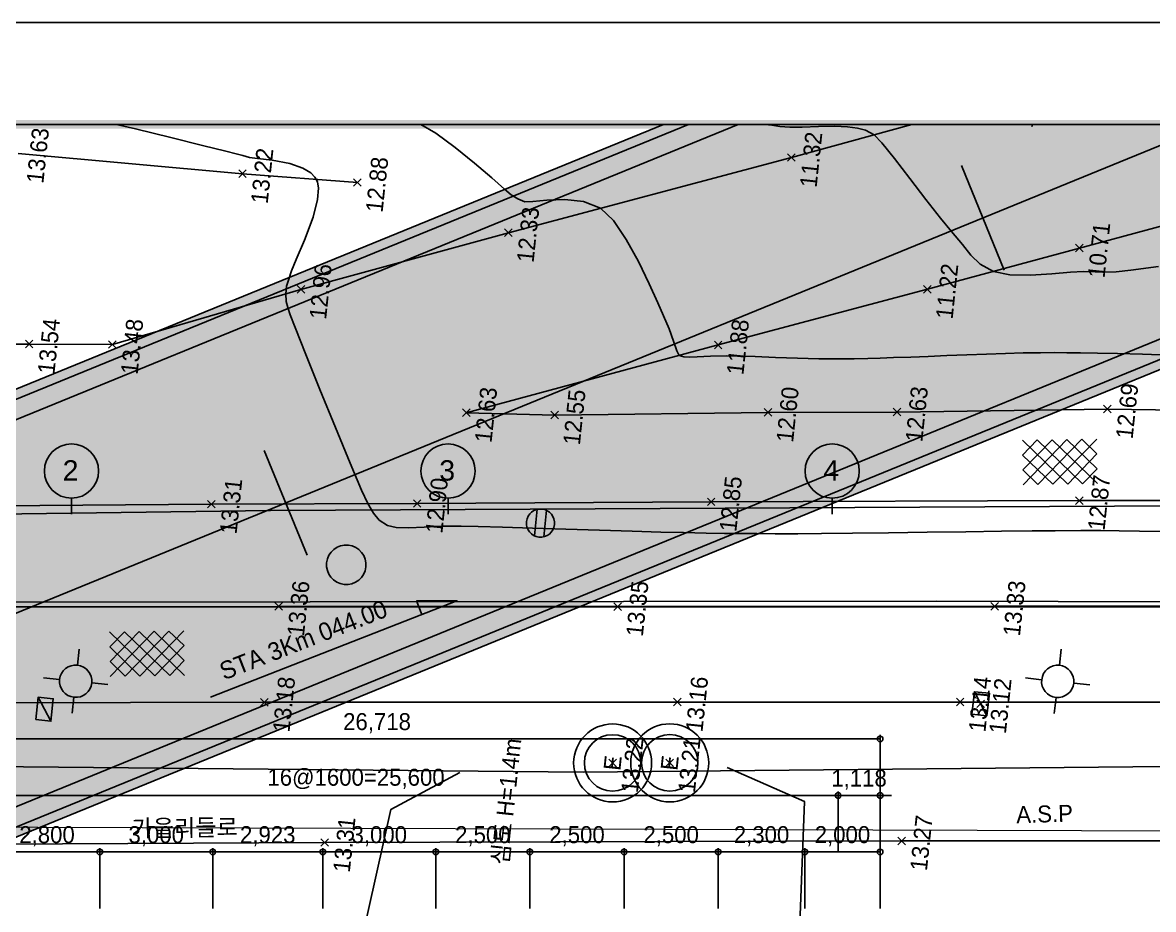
# Model space of a CAD drawing. Header units: millimetres. Extents: x 1073475 to 2890243, y -1340830 to -367733.
# Drawn here: x 1757776 to 1787803, y -391272 to -367733 of the extents above; entities that cross this region are included whole.
import ezdxf
from ezdxf.enums import TextEntityAlignment as Align
from ezdxf.xclip import XClip

# ---------------------------------------------------------------- set-up
doc = ezdxf.new("R2010")
doc.units = ezdxf.units.MM
doc.header["$LTSCALE"] = 50
doc.header["$XCLIPFRAME"] = 2
doc.header["$PDMODE"] = 3
doc.header["$PDSIZE"] = 100
doc.linetypes.add('E-DIGLN01', pattern=[2, 0.9, -0.2, 0.9])
doc.linetypes.add('HIDDEN2', pattern=[4.7625, 3.175, -1.5875])
doc.layers.get('Defpoints').update_dxf_attribs({"color": 151})
for name, color, linetype in [('1-우수관로', 140, '우수'), ('11', 11, 'Continuous'), ('A_BRICK', 3, 'Continuous'), ('C-DIM', 7, 'Continuous'), ('CONT-MNR', 84, 'Continuous'), ('CS-CONC-MAJR', 4, 'Continuous'), ('CS-EXCV', 3, 'E-DIGLN01'), ('RXCOBAL', 7, 'Continuous'), ('TEX', 3, 'Continuous'), ('TEXT', 3, 'Continuous'), ('가로등', 1, 'Continuous'), ('구조물', 7, 'Continuous'), ('도로', 1, 'Continuous'), ('보도', 7, 'Continuous'), ('보도블럭', 7, 'Continuous'), ('보안등', 7, 'Continuous'), ('상수도맨홀', 1, 'Continuous'), ('시점변경-종점-구__보조측점심볼', 7, 'Continuous'), ('시점변경-종점-구__선형', 7, 'Continuous'), ('연속지적도', 32, 'Continuous'), ('우수받이', 5, 'Continuous'), ('중앙선', 2, 'Continuous'), ('지하지장물_전기관로', 1, 'HIDDEN2'), ('측량점_높이', 8, 'Continuous'), ('측량점_심볼', 7, 'Continuous'), ('포장상태', 7, 'Continuous'), ('한전맨홀', 1, 'Continuous'), ('현황선', 8, 'Continuous'), ('화단', 3, 'Continuous'), ('화단경계', 3, 'Continuous')]:
    doc.layers.add(name, color=color, linetype=linetype)
doc.styles.add('LT', font='')
doc.styles.add('RXHG', font='arial.ttf')
doc.styles.get("Standard").update_dxf_attribs({"font": ''})
doc.styles.add('굴림체', font='')
doc.styles.add('돋움', font='')
doc.styles.get('LT').set_extended_font_data('GulimChe')
doc.styles.get('Standard').set_extended_font_data('Dotum')
doc.styles.get('굴림체').set_extended_font_data('Dotum')
doc.styles.get('돋움').set_extended_font_data('Dotum')
doc.linetypes.add('CFZ008', pattern='A,0.9,-0.2,[106,KHCLINE.shx,S=0.00606,R=180,X=0,Y=0],0.9', length=2)
doc.linetypes.add('POWER_LINE', pattern='A,12.7,-5.08,["POWER",Standard,S=2.54,R=0,X=-2.54,Y=-1.27],-6.35', length=24.13)
doc.linetypes.add('우수', pattern='A,0.5,-0.05,["우수",LT,S=0.1,R=0,X=0,Y=-0.05],-0.4', length=0.95)
doc.dimstyles.new('SAM-300', dxfattribs={"dimscale": 1.5, "dimtxt": 300, "dimasz": 100, "dimexe": 70, "dimexo": 0, "dimgap": 100, "dimtad": 1, "dimdec": 0, "dimzin": 0, "dimdsep": 46, "dimlunit": 6, "dimtxsty": '돋움', "dimblk": 'ORIGIN', "dimcen": 100, "dimclrd": 1, "dimclre": 1, "dimclrt": 7, "dimadec": 0, "dimazin": 0, "dimtfac": 1, "dimtdec": 0, "dimtix": 1, "dimtmove": 2, "dimatfit": 3, "dimfxl": 70, "dimtolj": 1, "dimtzin": 0, "dimlwd": -1, "dimlwe": -1, "dimarcsym": 0})

# ---------------------------------------------------------------- blocks, each defined once
blk = doc.blocks.new('A$599346786921')
at = {"layer": '구조물', "ltscale": 0.2}
h = blk.add_hatch(color=254, dxfattribs=at)
h.dxf.hatch_style = 1
h.set_gradient(color1=(214, 214, 214), color2=(214, 214, 214))
h.paths.add_polyline_path([(189880, 4043), (128969, 153101), (129119, 153162), (47790, 352186), (48127, 352323), (40199, 371724), (39821, 372650), (39443, 373575), (39065, 374501), (38687, 375426), (38309, 376351), (37931, 377276), (37554, 378201), (37177, 379126), (36800, 380051), (36423, 380975), (36047, 381900), (35671, 382825), (35295, 383749), (34920, 384674), (34545, 385599), (34170, 386523), (33796, 387448), (33422, 388373), (33049, 389297), (32676, 390222), (32304, 391147), (31932, 392072), (31561, 392997), (31190, 393922), (30821, 394847), (30451, 395772), (30083, 396697), (29715, 397623), (29347, 398548), (28981, 399474), (28615, 400400), (28250, 401326), (27886, 402252), (27523, 403178), (27160, 404105), (26798, 405031), (26438, 405958), (26078, 406885), (25719, 407812), (25360, 408742), (25003, 409670), (24647, 410598), (24292, 411526), (23938, 412455), (23585, 413383), (23233, 414312), (22883, 415241), (22533, 416171), (22185, 417101), (21838, 418031), (21492, 418961), (21147, 419892), (20804, 420823), (20462, 421754), (20121, 422686), (19782, 423618), (19443, 424550), (19107, 425482), (18771, 426415), (18438, 427349), (18105, 428282), (17774, 429216), (17445, 430151), (17117, 431086), (16791, 432021), (16466, 432956), (16143, 433892), (15821, 434829), (15501, 435766), (15183, 436703), (14866, 437640), (14551, 438579), (14238, 439517), (13927, 440456), (13617, 441395), (13310, 442335), (13004, 443275), (12700, 444216), (12398, 445157), (12097, 446099), (11799, 447041), (11503, 447983), (11339, 448506), (0, 445440), (302, 444474), (605, 443509), (911, 442544), (1218, 441580), (1527, 440617), (1838, 439655), (2151, 438693), (2466, 437732), (2782, 436772), (3100, 435812), (3420, 434854), (3742, 433896), (4065, 432938), (4390, 431982), (4716, 431026), (5044, 430071), (5374, 429116), (5705, 428162), (6037, 427209), (6372, 426257), (6707, 425305), (7044, 424354), (7382, 423404), (7722, 422454), (8063, 421505), (8406, 420556), (8750, 419608), (9095, 418661), (9441, 417714), (9788, 416768), (10137, 415823), (10487, 414878), (10838, 413933), (11190, 412990), (11544, 412047), (11898, 411104), (12253, 410162), (12610, 409221), (12967, 408280), (13326, 407339), (13685, 406399), (14046, 405460), (14407, 404521), (14768, 403585), (15131, 402648), (15495, 401710), (15860, 400773), (16225, 399837), (16592, 398901), (16959, 397965), (17326, 397030), (17695, 396095), (18064, 395161), (18434, 394227), (18804, 393294), (19175, 392360), (19547, 391428), (19919, 390496), (20292, 389564), (20665, 388632), (21038, 387701), (21412, 386770), (21787, 385839), (22162, 384909), (22537, 383979), (22913, 383050), (23289, 382120), (23665, 381191), (24042, 380263), (24419, 379334), (24796, 378406), (25174, 377478), (25551, 376550), (25929, 375623), (26307, 374695), (26685, 373768), (27063, 372842), (27441, 371915), (27820, 370988), (28198, 370062), (28576, 369136), (28955, 368210), (29333, 367284), (37261, 347883), (37598, 348021), (118926, 148997), (119075, 149057), (179985, 0)])
at = {"layer": 'CS-CONC-MAJR'}
for points in [[(39505, 371441), (47149, 352734), (46812, 352596), (128141, 153572)], [(39967, 371630), (47801, 352460), (47464, 352323), (128793, 153298)], [(30027, 367568), (37672, 348861), (38008, 348999), (119337, 149975)], [(29564, 367379), (37398, 348209), (37735, 348347), (119063, 149323)]]:
    blk.add_lwpolyline(points, dxfattribs=at)
at = {"layer": 'CS-EXCV', "linetype": 'CFZ008', "ltscale": 5, "flags": 128}
blk.add_lwpolyline([(189880, 4043), (128969, 153101), (129119, 153162), (47790, 352186), (48127, 352323), (40199, 371724), (39821, 372650), (39443, 373575), (39065, 374501), (38687, 375426), (38309, 376351), (37931, 377276), (37554, 378201), (37177, 379126), (36800, 380051), (36423, 380975), (36047, 381900), (35671, 382825), (35295, 383749), (34920, 384674), (34545, 385599), (34170, 386523), (33796, 387448), (33422, 388373), (33049, 389297), (32676, 390222), (32304, 391147), (31932, 392072), (31561, 392997), (31190, 393922), (30821, 394847), (30451, 395772), (30083, 396697), (29715, 397623), (29347, 398548), (28981, 399474), (28615, 400400), (28250, 401326), (27886, 402252), (27523, 403178), (27160, 404105), (26798, 405031), (26438, 405958), (26078, 406885), (25719, 407812), (25360, 408742), (25003, 409670), (24647, 410598), (24292, 411526), (23938, 412455), (23585, 413383), (23233, 414312), (22883, 415241), (22533, 416171), (22185, 417101), (21838, 418031), (21492, 418961), (21147, 419892), (20804, 420823), (20462, 421754), (20121, 422686), (19782, 423618), (19443, 424550), (19107, 425482), (18771, 426415), (18438, 427349), (18105, 428282), (17774, 429216), (17445, 430151), (17117, 431086), (16791, 432021), (16466, 432956), (16143, 433892), (15821, 434829), (15501, 435766), (15183, 436703), (14866, 437640), (14551, 438579), (14238, 439517), (13927, 440456), (13617, 441395), (13310, 442335), (13004, 443275), (12700, 444216), (12398, 445157), (12097, 446099), (11799, 447041), (11503, 447983), (11339, 448506), (0, 445440), (302, 444474), (605, 443509), (911, 442544), (1218, 441580), (1527, 440617), (1838, 439655), (2151, 438693), (2466, 437732), (2782, 436772), (3100, 435812), (3420, 434854), (3742, 433896), (4065, 432938), (4390, 431982), (4716, 431026), (5044, 430071), (5374, 429116), (5705, 428162), (6037, 427209), (6372, 426257), (6707, 425305), (7044, 424354), (7382, 423404), (7722, 422454), (8063, 421505), (8406, 420556), (8750, 419608), (9095, 418661), (9441, 417714), (9788, 416768), (10137, 415823), (10487, 414878), (10838, 413933), (11190, 412990), (11544, 412047), (11898, 411104), (12253, 410162), (12610, 409221), (12967, 408280), (13326, 407339), (13685, 406399), (14046, 405460), (14407, 404521), (14768, 403585), (15131, 402648), (15495, 401710), (15860, 400773), (16225, 399837), (16592, 398901), (16959, 397965), (17326, 397030), (17695, 396095), (18064, 395161), (18434, 394227), (18804, 393294), (19175, 392360), (19547, 391428), (19919, 390496), (20292, 389564), (20665, 388632), (21038, 387701), (21412, 386770), (21787, 385839), (22162, 384909), (22537, 383979), (22913, 383050), (23289, 382120), (23665, 381191), (24042, 380263), (24419, 379334), (24796, 378406), (25174, 377478), (25551, 376550), (25929, 375623), (26307, 374695), (26685, 373768), (27063, 372842), (27441, 371915), (27820, 370988), (28198, 370062), (28576, 369136), (28955, 368210), (29333, 367284), (37261, 347883), (37598, 348021), (118926, 148997), (119075, 149057), (179985, 0)], close=True, dxfattribs=at)
at = {"layer": '시점변경-종점-구__보조측점심볼', "color": 1}
for p, q in [((56058, 313434), (58835, 314569)), ((63623, 294920), (66400, 296055))]:
    blk.add_line(p, q, dxfattribs=at)
at = {"layer": '시점변경-종점-구__선형', "color": 1}
blk.add_lwpolyline([(34766, 369504), (184932, 2022)], dxfattribs=at)
blk = doc.blocks.new('A$405090834614')
at = {"layer": '1-우수관로', "color": 251, "linetype": '우수', "lineweight": 0, "ltscale": 80}
blk.add_lwpolyline([(185502, 13028), (184884, 22596), (180273, 88945), (172057, 168906), (121638, 164312), (118262, 188984)], dxfattribs=at)
at = {"layer": 'CONT-MNR', "color": 251}
for p, q in [((193036, 146217), (193162, 147167)), ((192906, 145254), (193036, 146217)), ((192787, 144398), (192906, 145254)), ((192699, 143769), (192787, 144398)), ((192659, 143487), (192699, 143769)), ((192599, 143127), (192631, 143307)), ((192631, 143307), (192659, 143487)), ((192594, 142908), (192599, 143127)), ((192592, 142513), (192594, 142908)), ((192553, 142043), (192592, 142513)), ((192470, 141684), (192553, 142043)), ((188749, 141692), (188904, 141752)), ((188904, 141752), (189103, 141786)), ((189103, 141786), (189312, 141782)), ((189312, 141782), (189496, 141742)), ((189496, 141742), (189725, 141695)), ((187562, 141087), (188238, 141442)), ((188238, 141442), (188560, 141606)), ((188560, 141606), (188749, 141692)), ((189725, 141695), (190042, 141605)), ((190042, 141605), (190577, 141439)), ((190577, 141439), (191201, 141279)), ((192268, 141344), (192364, 141460)), ((192364, 141460), (192470, 141684)), ((191201, 141279), (191680, 141209)), ((191680, 141209), (191985, 141217)), ((191985, 141217), (192146, 141262)), ((192146, 141262), (192211, 141298)), ((192211, 141298), (192268, 141344)), ((186673, 140614), (187562, 141087)), ((185711, 140098), (186673, 140614)), ((184818, 139612), (185711, 140098)), ((184133, 139230), (184818, 139612)), ((183797, 139026), (184133, 139230)), ((183393, 138686), (183564, 138850)), ((183564, 138850), (183797, 139026)), ((193763, 138267), (193984, 138750)), ((183247, 138215), (183273, 138450)), ((183273, 138450), (183393, 138686)), ((183275, 137884), (183247, 138215)), ((193444, 137718), (193763, 138267)), ((183335, 137475), (183275, 137884)), ((193085, 137166), (193444, 137718)), ((183406, 137007), (183335, 137475)), ((183464, 136501), (183406, 137007)), ((192744, 136671), (193085, 137166)), ((192480, 136297), (192744, 136671)), ((183500, 136054), (183464, 136501)), ((183550, 135403), (183500, 136054)), ((192261, 135922), (192353, 136105)), ((192353, 136105), (192480, 136297)), ((192206, 135729), (192261, 135922)), ((192232, 135521), (192206, 135729)), ((192308, 135150), (192232, 135521)), ((183609, 134610), (183550, 135403)), ((192375, 134681), (192308, 135150)), ((183674, 133733), (183609, 134610)), ((192374, 134180), (192375, 134681)), ((192246, 133712), (192374, 134180)), ((183741, 132834), (183674, 133733)), ((191956, 133337), (192246, 133712)), ((191494, 132944), (191956, 133337)), ((183806, 131974), (183741, 132834)), ((190943, 132560), (191494, 132944)), ((190385, 132213), (190943, 132560)), ((189905, 131932), (190385, 132213)), ((183865, 131212), (183806, 131974)), ((189584, 131744), (189905, 131932)), ((188942, 131412), (189255, 131561)), ((189255, 131561), (189584, 131744)), ((188552, 131092), (188581, 131221)), ((188581, 131221), (188699, 131298)), ((188699, 131298), (188942, 131412)), ((183915, 130610), (183865, 131212)), ((188564, 130941), (188552, 131092)), ((188591, 130741), (188564, 130941)), ((188645, 130395), (188591, 130741)), ((183967, 130014), (183915, 130610)), ((188700, 129978), (188645, 130395)), ((184010, 129529), (183967, 130014)), ((188727, 129671), (188700, 129978)), ((184050, 129101), (184010, 129529)), ((188760, 129217), (188727, 129671)), ((194916, 129417), (194921, 129681)), ((188798, 128672), (188760, 129217)), ((194909, 129207), (194916, 129417)), ((194914, 128943), (194909, 129207)), ((184093, 128672), (184050, 129101)), ((194950, 128613), (194914, 128943)), ((184143, 128188), (184093, 128672)), ((188840, 128091), (188798, 128672)), ((195011, 128182), (194950, 128613)), ((184206, 127593), (184143, 128188)), ((188884, 127529), (188840, 128091)), ((195067, 127750), (195011, 128182)), ((195086, 127422), (195067, 127750)), ((184276, 126970), (184206, 127593)), ((188929, 127042), (188884, 127529)), ((195079, 127151), (195086, 127422)), ((188979, 126592), (188929, 127042)), ((195049, 126934), (195079, 127151)), ((184372, 126148), (184276, 126970)), ((194951, 126695), (195049, 126934)), ((189025, 126235), (188979, 126592)), ((194379, 126084), (194758, 126463)), ((194758, 126463), (194951, 126695)), ((184486, 125195), (184372, 126148)), ((189071, 125910), (189025, 126235)), ((189123, 125554), (189071, 125910)), ((193895, 125623), (194379, 126084)), ((189186, 125105), (189123, 125554)), ((193385, 125143), (193895, 125623)), ((184608, 124178), (184486, 125195)), ((189251, 124649), (189186, 125105)), ((192931, 124706), (193385, 125143)), ((189324, 124150), (189251, 124649)), ((192612, 124376), (192931, 124706)), ((192301, 124056), (192612, 124376)), ((184730, 123162), (184608, 124178)), ((189401, 123631), (189324, 124150)), ((192042, 123804), (192301, 124056)), ((191835, 123533), (192042, 123804)), ((189477, 123110), (189401, 123631)), ((191680, 123157), (191835, 123533)), ((184843, 122217), (184730, 123162)), ((191637, 122713), (191680, 123157)), ((189547, 122608), (189477, 123110)), ((189608, 122146), (189547, 122608)), ((191684, 122169), (191637, 122713)), ((184938, 121407), (184843, 122217)), ((189663, 121691), (189608, 122146)), ((191777, 121609), (191684, 122169)), ((189703, 121329), (189663, 121691)), ((185006, 120801), (184938, 121407)), ((189737, 120998), (189703, 121329)), ((191874, 121119), (191777, 121609)), ((191930, 120783), (191874, 121119)), ((185079, 120130), (185006, 120801)), ((189772, 120635), (189737, 120998)), ((191953, 120472), (191930, 120783)), ((189815, 120179), (189772, 120635)), ((191967, 120225), (191953, 120472)), ((185135, 119597), (185079, 120130)), ((189859, 119653), (189815, 120179)), ((192007, 119916), (191967, 120225)), ((192092, 119538), (192007, 119916)), ((185183, 119109), (185135, 119597)), ((189906, 118994), (189859, 119653)), ((192270, 118814), (192092, 119538)), ((185232, 118575), (185183, 119109)), ((189959, 118263), (189906, 118994)), ((185292, 117903), (185232, 118575))]:
    blk.add_line(p, q, dxfattribs=at)
at = {"layer": '가로등', "color": 251, "linetype": 'Continuous'}
for p, q in [((178290, 146675), (178290, 147104)), ((177862, 146247), (177433, 146247)), ((178719, 146247), (179147, 146247)), ((178290, 145818), (178290, 145389)), ((181036, 120743), (181036, 121172)), ((180608, 120314), (180179, 120314)), ((181465, 120314), (181894, 120314)), ((181036, 119886), (181036, 119457))]:
    blk.add_line(p, q, dxfattribs=at)
for centre, major_axis, start_param, end_param in [((178290, 146247), (303, 303), 5.497787, 11.780972), ((181036, 120314), (-303, 303), 3.926991, 10.210176)]:
    blk.add_ellipse(centre, major_axis=major_axis, ratio=1, start_param=start_param, end_param=end_param, dxfattribs=at)
at = {"layer": '도로', "color": 251}
for p, q in [((178263, 141208), (177182, 151224)), ((179425, 130303), (178263, 141208)), ((180217, 122831), (179425, 130303)), ((181600, 109677), (180217, 122831))]:
    blk.add_line(p, q, dxfattribs=at)
at = {"layer": '보도', "color": 251}
for p, q in [((187059, 148418), (186019, 158239)), ((179649, 151962), (180835, 141094)), ((183345, 143160), (182577, 149914)), ((187282, 146220), (187059, 148418)), ((189263, 141396), (187282, 146220)), ((183939, 137728), (183345, 143160)), ((191342, 136077), (189263, 141396)), ((180835, 141094), (181778, 132145)), ((184806, 129970), (183939, 137728)), ((186657, 134343), (186471, 136683)), ((186471, 136683), (188967, 130222)), ((194118, 128813), (191342, 136077)), ((187324, 128720), (186657, 134343)), ((181778, 132145), (182843, 122188)), ((188967, 130222), (191022, 124853)), ((185868, 120249), (184806, 129970)), ((187696, 125310), (187324, 128720)), ((196297, 123271), (194118, 128813)), ((188364, 119764), (187696, 125310)), ((191022, 124853), (192535, 120956)), ((182843, 122188), (183902, 112241)), ((192535, 120956), (194886, 114870)), ((186708, 112396), (185868, 120249)), ((188907, 113811), (188364, 119764))]:
    blk.add_line(p, q, dxfattribs=at)
at = {"layer": '보도블럭', "color": 251}
for p, q in [((178511, 145346), (179829, 144315)), ((178559, 144955), (178903, 145394)), ((178607, 144564), (179294, 145442)), ((178654, 144172), (179686, 145490)), ((178903, 145394), (179781, 144707)), ((179294, 145442), (179733, 145098)), ((178702, 143781), (179733, 145098)), ((178559, 144955), (179876, 143924)), ((178607, 144564), (179924, 143533)), ((178750, 143389), (179781, 144707)), ((178654, 144172), (179533, 143485)), ((179141, 143437), (179829, 144315)), ((179533, 143485), (179876, 143924)), ((178702, 143781), (179141, 143437)), ((186273, 120604), (187304, 121922)), ((186130, 121778), (187448, 120747)), ((186178, 121387), (186522, 121826)), ((186226, 120996), (186913, 121874)), ((186522, 121826), (187400, 121139)), ((186913, 121874), (187352, 121530)), ((186178, 121387), (187495, 120356)), ((186321, 120213), (187352, 121530)), ((186369, 119821), (187400, 121139)), ((186226, 120996), (187543, 119964)), ((186760, 119869), (187448, 120747)), ((186273, 120604), (187152, 119917)), ((186321, 120213), (186760, 119869)), ((187152, 119917), (187495, 120356))]:
    blk.add_line(p, q, dxfattribs=at)
at = {"layer": '보안등', "color": 251}
for p, q in [((183413, 134541), (184120, 134541)), ((183413, 134291), (184120, 134291))]:
    blk.add_line(p, q, dxfattribs=at)
blk.add_ellipse((183766, 134416), major_axis=(-265, 265), ratio=1, start_param=3.926991, end_param=10.210176, dxfattribs=at)
at = {"layer": '연속지적도', "color": 251}
blk.add_line((188497, 68694), (179669, 151974), dxfattribs=at)
at = {"layer": '우수받이', "color": 251}
for points in [[(177165, 147191), (177165, 146791), (177765, 146791), (177765, 147191)], [(179929, 122486), (179929, 122086), (180529, 122086), (180529, 122486)]]:
    blk.add_lwpolyline(points, close=True, dxfattribs=at)
for points in [[(177165, 146791), (177765, 147191)], [(179929, 122086), (180529, 122486)]]:
    blk.add_lwpolyline(points, dxfattribs=at)
at = {"layer": '중앙선', "color": 251}
for p, q in [((172990, 154847), (174731, 139223)), ((174731, 139223), (176388, 123987)), ((176388, 123987), (178214, 106751))]:
    blk.add_line(p, q, dxfattribs=at)
at = {"layer": '지하지장물_전기관로', "color": 251, "linetype": 'POWER_LINE', "ltscale": 3}
for points in [[(186670, 16637), (186590, 33534), (184398, 74092), (182595, 86963), (177310, 132594), (173297, 174213)], [(165368, 136915), (170465, 138180), (175788, 137564), (176957, 135844)], [(177834, 128804), (177152, 126662), (169969, 126181), (168804, 125250), (166356, 122047)]]:
    blk.add_lwpolyline(points, dxfattribs=at)
at = {"layer": '측량점_심볼', "color": 251}
for p in [(187059, 148418), (187282, 146220), (192153, 143263), (183345, 143160), (178263, 141208), (189263, 141396), (180835, 141094), (192244, 140204), (174731, 139223), (183939, 137728), (186471, 136683), (191342, 136077), (186657, 134343), (181778, 132145), (177636, 131839), (177798, 130332), (179425, 130303), (188967, 130222), (184806, 129970), (187324, 128720), (194118, 128813), (187696, 125310), (191022, 124853), (176388, 123987), (180217, 122831), (180229, 122286), (182843, 122188), (192535, 120956), (185868, 120249), (188364, 119764)]:
    blk.add_point(p, dxfattribs=at)
at = {"layer": '한전맨홀', "color": 251}
for centre, radius in [((177636, 131839), 1036), ((177636, 131839), 750), ((177798, 130332), 1036), ((177798, 130332), 750)]:
    blk.add_circle(centre, radius, dxfattribs=at)
at = {"layer": '현황선', "color": 251}
for p, q in [((192061, 149244), (192153, 143263)), ((192153, 143263), (192244, 140204)), ((192244, 140204), (192244, 140204))]:
    blk.add_line(p, q, dxfattribs=at)
at = {"layer": '화단', "color": 251}
blk.add_ellipse((182121, 139428), major_axis=(371, 371), ratio=1, start_param=5.497787, end_param=11.780972, dxfattribs=at)
at = {"layer": '화단경계', "color": 251}
for p, q in [((183346, 141577), (181831, 154242)), ((179805, 151852), (182813, 123727)), ((186230, 115645), (183346, 141577)), ((182813, 123727), (184755, 105082))]:
    blk.add_line(p, q, dxfattribs=at)
at = {"layer": 'TEXT', "color": 251, "style": '굴림체'}
blk.add_text('가을리들로', height=450, rotation=276.7572, dxfattribs=at).set_placement((174673, 141531), align=Align.RIGHT)
blk.add_text('심도 H=1.4m', height=450, dxfattribs=at).set_placement((178004, 134314), align=Align.RIGHT)
at = {"layer": '상수도맨홀', "color": 251, "style": '굴림체'}
for p in [(177636, 131839), (177798, 130332)]:
    blk.add_text('E', height=450, dxfattribs=at).set_placement(p, align=Align.MIDDLE)
at = {"layer": '측량점_높이', "color": 251, "style": '굴림체'}
for s, p in [('13.63', (192061, 148944)), ('13.54', (187059, 148118)), ('13.48', (187282, 145920)), ('13.22', (192153, 142963)), ('13.31', (183345, 142860)), ('13.18', (178263, 140908)), ('12.96', (189263, 141096)), ('13.36', (180835, 140794)), ('12.88', (192244, 139904)), ('13.31', (174731, 138923)), ('12.90', (183939, 137428)), ('12.63', (186471, 136383)), ('12.33', (191342, 135777)), ('12.55', (186657, 134043)), ('13.35', (181778, 131845)), ('13.22', (177636, 131539)), ('13.21', (177798, 130032)), ('13.16', (179425, 130003)), ('11.88', (188967, 129922)), ('12.85', (184806, 129670)), ('11.32', (194118, 128513)), ('12.60', (187324, 128420)), ('12.63', (187696, 125010)), ('11.22', (191022, 124553)), ('13.27', (176388, 123687)), ('10.49', (196297, 122971)), ('13.14', (180217, 122531)), ('13.12', (180229, 121986)), ('13.33', (182843, 121888)), ('10.71', (192535, 120656)), ('12.87', (185868, 119949)), ('12.69', (188364, 119464))]:
    blk.add_text(s, height=450, dxfattribs=at).set_placement(p, align=Align.TOP_CENTER)
at = {"layer": '포장상태', "color": 251, "style": '굴림체'}
blk.add_text('A.S.P', height=450, rotation=277.7206, dxfattribs=at).set_placement((177378, 119514), align=Align.RIGHT)
blk = doc.blocks.new('dbox')
at = {"layer": '11'}
blk.add_line((4288, 57600), (81088, 57600), dxfattribs=at)
at = {"layer": '11', "const_width": 150}
blk.add_lwpolyline([(81088, 1800), (4288, 1800), (4288, 57600), (81088, 57600)], close=True, dxfattribs=at)
at = {"layer": 'TEXT', "color": 7}
blk.add_line((0, 59400), (84100, 59400), dxfattribs=at)
at = {"layer": 'TEX', "color": 6, "linetype": 'Continuous', "style": 'RXHG', "width": 1}
for tag, p in [('일자', (76628, 15972)), ('축척', (76628, 13925)), ('설계번호', (76684, 12170))]:
    blk.add_attdef(tag, p, '', height=300, dxfattribs=at)
at = {"layer": 'TEX', "color": 7, "linetype": 'Continuous', "style": 'RXHG', "width": 1}
blk.add_attdef('파일명', (81840, 4453), '', height=300, rotation=90, dxfattribs=at)
at = {"layer": 'TEX', "linetype": 'Continuous', "style": 'RXHG', "width": 1}
for tag, p in [('도면명-1', (77799, 3389)), ('도면명-2', (77799, 2662))]:
    blk.add_attdef(tag, text='', height=400, dxfattribs=at).set_placement(p, align=Align.CENTER)
blk = doc.blocks.new('_Origin')
at = {"color": 0, "linetype": 'ByBlock', "lineweight": -2}
blk.add_line((0, 0), (-1, 0), dxfattribs=at)
blk.add_circle((0, 0), 0.5, dxfattribs=at)
blk = doc.blocks.new('*D72')
at = {"layer": 'C-DIM', "color": 1, "ltscale": 0.2, "transparency": 16777216}
for p, q in [((1753829, -388248), (1753829, -386643)), ((1780396, -386748), (1753979, -386748)), ((1780546, -388248), (1780546, -386643))]:
    blk.add_line(p, q, dxfattribs=at)
at = {"layer": 'Defpoints', "color": 0, "ltscale": 0.2, "transparency": 16777216}
for p in [(1753829, -386748), (1753829, -388248), (1780546, -388248)]:
    blk.add_point(p, dxfattribs=at)
at = {"layer": 'C-DIM', "color": 1, "ltscale": 0.2, "transparency": 16777216, "xscale": 150, "yscale": 150, "zscale": 150, "rotation": 180}
blk.add_blockref('_Origin', (1753829, -386748), dxfattribs=at)
at = {"layer": 'C-DIM', "color": 1, "ltscale": 0.2, "transparency": 16777216, "xscale": 150, "yscale": 150, "zscale": 150}
blk.add_blockref('_Origin', (1780546, -386748), dxfattribs=at)
at = {"layer": 'C-DIM', "color": 7, "ltscale": 0.2, "transparency": 16777216, "insert": (1767187, -386330), "char_height": 450, "attachment_point": 5, "style": '돋움'}
blk.add_mtext('\\A1;26,718', dxfattribs=at)
blk = doc.blocks.new('*D78')
at = {"layer": 'C-DIM', "color": 1, "ltscale": 0.2, "transparency": 16777216}
for p, q in [((1753829, -389748), (1753829, -388143)), ((1779279, -388248), (1753979, -388248)), ((1779429, -389748), (1779429, -388143))]:
    blk.add_line(p, q, dxfattribs=at)
at = {"layer": 'Defpoints', "color": 0, "ltscale": 0.2, "transparency": 16777216}
for p in [(1753829, -388248), (1753829, -389748), (1779429, -389748)]:
    blk.add_point(p, dxfattribs=at)
at = {"layer": 'C-DIM', "color": 1, "ltscale": 0.2, "transparency": 16777216, "xscale": 150, "yscale": 150, "zscale": 150, "rotation": 180}
blk.add_blockref('_Origin', (1753829, -388248), dxfattribs=at)
at = {"layer": 'C-DIM', "color": 1, "ltscale": 0.2, "transparency": 16777216, "xscale": 150, "yscale": 150, "zscale": 150}
blk.add_blockref('_Origin', (1779429, -388248), dxfattribs=at)
at = {"layer": 'C-DIM', "color": 7, "ltscale": 0.2, "transparency": 16777216, "insert": (1766629, -387810), "char_height": 450, "attachment_point": 5, "style": '돋움'}
blk.add_mtext('\\A1;16@1600=25,600', dxfattribs=at)
blk = doc.blocks.new('*D79')
at = {"layer": 'C-DIM', "color": 1, "ltscale": 0.2, "transparency": 16777216}
for p, q in [((1779279, -388248), (1779129, -388248)), ((1779429, -389748), (1779429, -388143)), ((1780546, -388248), (1779429, -388248)), ((1780546, -389748), (1780546, -388143)), ((1780696, -388248), (1780846, -388248))]:
    blk.add_line(p, q, dxfattribs=at)
at = {"layer": 'Defpoints', "color": 0, "ltscale": 0.2, "transparency": 16777216}
for p in [(1779429, -388248), (1779429, -389748), (1780546, -389748)]:
    blk.add_point(p, dxfattribs=at)
at = {"layer": 'C-DIM', "color": 1, "ltscale": 0.2, "transparency": 16777216, "xscale": 150, "yscale": 150, "zscale": 150}
blk.add_blockref('_Origin', (1779429, -388248), dxfattribs=at)
at = {"layer": 'C-DIM', "color": 1, "ltscale": 0.2, "transparency": 16777216, "xscale": 150, "yscale": 150, "zscale": 150, "rotation": 180}
blk.add_blockref('_Origin', (1780546, -388248), dxfattribs=at)
at = {"layer": 'C-DIM', "color": 7, "ltscale": 0.2, "transparency": 16777216, "insert": (1779987, -387830), "char_height": 450, "attachment_point": 5, "style": '돋움'}
blk.add_mtext('\\A1;1,118', dxfattribs=at)
blk = doc.blocks.new('*D94')
at = {"layer": 'C-DIM', "color": 1, "ltscale": 0.2, "transparency": 16777216}
for p, q in [((1757024, -391248), (1757024, -389643)), ((1759674, -389748), (1757174, -389748)), ((1759824, -391248), (1759824, -389643))]:
    blk.add_line(p, q, dxfattribs=at)
at = {"layer": 'Defpoints', "color": 0, "ltscale": 0.2, "transparency": 16777216}
for p in [(1757024, -389748), (1757024, -391248), (1759824, -391248)]:
    blk.add_point(p, dxfattribs=at)
at = {"layer": 'C-DIM', "color": 1, "ltscale": 0.2, "transparency": 16777216, "xscale": 150, "yscale": 150, "zscale": 150, "rotation": 180}
blk.add_blockref('_Origin', (1757024, -389748), dxfattribs=at)
at = {"layer": 'C-DIM', "color": 1, "ltscale": 0.2, "transparency": 16777216, "xscale": 150, "yscale": 150, "zscale": 150}
blk.add_blockref('_Origin', (1759824, -389748), dxfattribs=at)
at = {"layer": 'C-DIM', "color": 7, "ltscale": 0.2, "transparency": 16777216, "insert": (1758424, -389330), "char_height": 450, "attachment_point": 5, "style": '돋움'}
blk.add_mtext('\\A1;2,800', dxfattribs=at)
blk = doc.blocks.new('*D95')
at = {"layer": 'C-DIM', "color": 1, "ltscale": 0.2, "transparency": 16777216}
for p, q in [((1759824, -391248), (1759824, -389643)), ((1762674, -389748), (1759974, -389748)), ((1762824, -391248), (1762824, -389643))]:
    blk.add_line(p, q, dxfattribs=at)
at = {"layer": 'Defpoints', "color": 0, "ltscale": 0.2, "transparency": 16777216}
for p in [(1759824, -389748), (1759824, -391248), (1762824, -391248)]:
    blk.add_point(p, dxfattribs=at)
at = {"layer": 'C-DIM', "color": 1, "ltscale": 0.2, "transparency": 16777216, "xscale": 150, "yscale": 150, "zscale": 150, "rotation": 180}
blk.add_blockref('_Origin', (1759824, -389748), dxfattribs=at)
at = {"layer": 'C-DIM', "color": 1, "ltscale": 0.2, "transparency": 16777216, "xscale": 150, "yscale": 150, "zscale": 150}
blk.add_blockref('_Origin', (1762824, -389748), dxfattribs=at)
at = {"layer": 'C-DIM', "color": 7, "ltscale": 0.2, "transparency": 16777216, "insert": (1761324, -389330), "char_height": 450, "attachment_point": 5, "style": '돋움'}
blk.add_mtext('\\A1;3,000', dxfattribs=at)
blk = doc.blocks.new('*D96')
at = {"layer": 'C-DIM', "color": 1, "ltscale": 0.2, "transparency": 16777216}
for p, q in [((1762824, -391248), (1762824, -389643)), ((1765597, -389748), (1762974, -389748)), ((1765747, -391248), (1765747, -389643))]:
    blk.add_line(p, q, dxfattribs=at)
at = {"layer": 'Defpoints', "color": 0, "ltscale": 0.2, "transparency": 16777216}
for p in [(1762824, -389748), (1762824, -391248), (1765747, -391248)]:
    blk.add_point(p, dxfattribs=at)
at = {"layer": 'C-DIM', "color": 1, "ltscale": 0.2, "transparency": 16777216, "xscale": 150, "yscale": 150, "zscale": 150, "rotation": 180}
blk.add_blockref('_Origin', (1762824, -389748), dxfattribs=at)
at = {"layer": 'C-DIM', "color": 1, "ltscale": 0.2, "transparency": 16777216, "xscale": 150, "yscale": 150, "zscale": 150}
blk.add_blockref('_Origin', (1765747, -389748), dxfattribs=at)
at = {"layer": 'C-DIM', "color": 7, "ltscale": 0.2, "transparency": 16777216, "insert": (1764285, -389330), "char_height": 450, "attachment_point": 5, "style": '돋움'}
blk.add_mtext('\\A1;2,923', dxfattribs=at)
blk = doc.blocks.new('*D97')
at = {"layer": 'C-DIM', "color": 1, "ltscale": 0.2, "transparency": 16777216}
for p, q in [((1765747, -391248), (1765747, -389643)), ((1768597, -389748), (1765897, -389748)), ((1768747, -391248), (1768747, -389643))]:
    blk.add_line(p, q, dxfattribs=at)
at = {"layer": 'Defpoints', "color": 0, "ltscale": 0.2, "transparency": 16777216}
for p in [(1765747, -389748), (1765747, -391248), (1768747, -391248)]:
    blk.add_point(p, dxfattribs=at)
at = {"layer": 'C-DIM', "color": 1, "ltscale": 0.2, "transparency": 16777216, "xscale": 150, "yscale": 150, "zscale": 150, "rotation": 180}
blk.add_blockref('_Origin', (1765747, -389748), dxfattribs=at)
at = {"layer": 'C-DIM', "color": 1, "ltscale": 0.2, "transparency": 16777216, "xscale": 150, "yscale": 150, "zscale": 150}
blk.add_blockref('_Origin', (1768747, -389748), dxfattribs=at)
at = {"layer": 'C-DIM', "color": 7, "ltscale": 0.2, "transparency": 16777216, "insert": (1767247, -389330), "char_height": 450, "attachment_point": 5, "style": '돋움'}
blk.add_mtext('\\A1;3,000', dxfattribs=at)
blk = doc.blocks.new('*D98')
at = {"layer": 'C-DIM', "color": 1, "ltscale": 0.2, "transparency": 16777216}
for p, q in [((1768747, -391248), (1768747, -389643)), ((1771097, -389748), (1768897, -389748)), ((1771247, -391248), (1771247, -389643))]:
    blk.add_line(p, q, dxfattribs=at)
at = {"layer": 'Defpoints', "color": 0, "ltscale": 0.2, "transparency": 16777216}
for p in [(1768747, -389748), (1768747, -391248), (1771247, -391248)]:
    blk.add_point(p, dxfattribs=at)
at = {"layer": 'C-DIM', "color": 1, "ltscale": 0.2, "transparency": 16777216, "xscale": 150, "yscale": 150, "zscale": 150, "rotation": 180}
blk.add_blockref('_Origin', (1768747, -389748), dxfattribs=at)
at = {"layer": 'C-DIM', "color": 1, "ltscale": 0.2, "transparency": 16777216, "xscale": 150, "yscale": 150, "zscale": 150}
blk.add_blockref('_Origin', (1771247, -389748), dxfattribs=at)
at = {"layer": 'C-DIM', "color": 7, "ltscale": 0.2, "transparency": 16777216, "insert": (1769997, -389330), "char_height": 450, "attachment_point": 5, "style": '돋움'}
blk.add_mtext('\\A1;2,500', dxfattribs=at)
blk = doc.blocks.new('*D99')
at = {"layer": 'C-DIM', "color": 1, "ltscale": 0.2, "transparency": 16777216}
for p, q in [((1771247, -391248), (1771247, -389643)), ((1773597, -389748), (1771397, -389748)), ((1773747, -391248), (1773747, -389643))]:
    blk.add_line(p, q, dxfattribs=at)
at = {"layer": 'Defpoints', "color": 0, "ltscale": 0.2, "transparency": 16777216}
for p in [(1771247, -389748), (1771247, -391248), (1773747, -391248)]:
    blk.add_point(p, dxfattribs=at)
at = {"layer": 'C-DIM', "color": 1, "ltscale": 0.2, "transparency": 16777216, "xscale": 150, "yscale": 150, "zscale": 150, "rotation": 180}
blk.add_blockref('_Origin', (1771247, -389748), dxfattribs=at)
at = {"layer": 'C-DIM', "color": 1, "ltscale": 0.2, "transparency": 16777216, "xscale": 150, "yscale": 150, "zscale": 150}
blk.add_blockref('_Origin', (1773747, -389748), dxfattribs=at)
at = {"layer": 'C-DIM', "color": 7, "ltscale": 0.2, "transparency": 16777216, "insert": (1772497, -389330), "char_height": 450, "attachment_point": 5, "style": '돋움'}
blk.add_mtext('\\A1;2,500', dxfattribs=at)
blk = doc.blocks.new('*D100')
at = {"layer": 'C-DIM', "color": 1, "ltscale": 0.2, "transparency": 16777216}
for p, q in [((1773747, -391248), (1773747, -389643)), ((1776097, -389748), (1773897, -389748)), ((1776247, -391248), (1776247, -389643))]:
    blk.add_line(p, q, dxfattribs=at)
at = {"layer": 'Defpoints', "color": 0, "ltscale": 0.2, "transparency": 16777216}
for p in [(1773747, -389748), (1773747, -391248), (1776247, -391248)]:
    blk.add_point(p, dxfattribs=at)
at = {"layer": 'C-DIM', "color": 1, "ltscale": 0.2, "transparency": 16777216, "xscale": 150, "yscale": 150, "zscale": 150, "rotation": 180}
blk.add_blockref('_Origin', (1773747, -389748), dxfattribs=at)
at = {"layer": 'C-DIM', "color": 1, "ltscale": 0.2, "transparency": 16777216, "xscale": 150, "yscale": 150, "zscale": 150}
blk.add_blockref('_Origin', (1776247, -389748), dxfattribs=at)
at = {"layer": 'C-DIM', "color": 7, "ltscale": 0.2, "transparency": 16777216, "insert": (1774997, -389330), "char_height": 450, "attachment_point": 5, "style": '돋움'}
blk.add_mtext('\\A1;2,500', dxfattribs=at)
blk = doc.blocks.new('*D101')
at = {"layer": 'C-DIM', "color": 1, "ltscale": 0.2, "transparency": 16777216}
for p, q in [((1778547, -391248), (1778547, -389643)), ((1780396, -389748), (1778697, -389748)), ((1780546, -391248), (1780546, -389643))]:
    blk.add_line(p, q, dxfattribs=at)
at = {"layer": 'Defpoints', "color": 0, "ltscale": 0.2, "transparency": 16777216}
for p in [(1778547, -389748), (1778547, -391248), (1780546, -391248)]:
    blk.add_point(p, dxfattribs=at)
at = {"layer": 'C-DIM', "color": 1, "ltscale": 0.2, "transparency": 16777216, "xscale": 150, "yscale": 150, "zscale": 150, "rotation": 180}
blk.add_blockref('_Origin', (1778547, -389748), dxfattribs=at)
at = {"layer": 'C-DIM', "color": 1, "ltscale": 0.2, "transparency": 16777216, "xscale": 150, "yscale": 150, "zscale": 150}
blk.add_blockref('_Origin', (1780546, -389748), dxfattribs=at)
at = {"layer": 'C-DIM', "color": 7, "ltscale": 0.2, "transparency": 16777216, "insert": (1779546, -389330), "char_height": 450, "attachment_point": 5, "style": '돋움'}
blk.add_mtext('\\A1;2,000', dxfattribs=at)
blk = doc.blocks.new('*D102')
at = {"layer": 'C-DIM', "color": 1, "ltscale": 0.2, "transparency": 16777216}
for p, q in [((1776247, -391248), (1776247, -389643)), ((1778397, -389748), (1776397, -389748)), ((1778547, -391248), (1778547, -389643))]:
    blk.add_line(p, q, dxfattribs=at)
at = {"layer": 'Defpoints', "color": 0, "ltscale": 0.2, "transparency": 16777216}
for p in [(1776247, -389748), (1776247, -391248), (1778547, -391248)]:
    blk.add_point(p, dxfattribs=at)
at = {"layer": 'C-DIM', "color": 1, "ltscale": 0.2, "transparency": 16777216, "xscale": 150, "yscale": 150, "zscale": 150, "rotation": 180}
blk.add_blockref('_Origin', (1776247, -389748), dxfattribs=at)
at = {"layer": 'C-DIM', "color": 1, "ltscale": 0.2, "transparency": 16777216, "xscale": 150, "yscale": 150, "zscale": 150}
blk.add_blockref('_Origin', (1778547, -389748), dxfattribs=at)
at = {"layer": 'C-DIM', "color": 7, "ltscale": 0.2, "transparency": 16777216, "insert": (1777397, -389330), "char_height": 450, "attachment_point": 5, "style": '돋움'}
blk.add_mtext('\\A1;2,300', dxfattribs=at)
blk = doc.blocks.new('BUB')
at = {"layer": 'RXCOBAL', "color": 7}
blk.add_line((0, 3.5), (0, 0.39), dxfattribs=at)
blk.add_circle((0, 8.84), 5.33, dxfattribs=at)
at = {"layer": 'A_BRICK', "style": 'RXHG'}
blk.add_attdef('BUB', text='', height=4, dxfattribs=at).set_placement((-0.18, 6.83), align=Align.CENTER)

msp = doc.modelspace()

# ---------------------------------------------------------------- hatches: boundary and pattern name
msp.add_hatch(color=2).paths.add_polyline_path([(1768237.9, -383084.2), (1768378, -383443), (1769309.6, -383079.2)])

# ---------------------------------------------------------------- linework, layer by layer
at = {"color": 2}
msp.add_lwpolyline([(1762764.5, -385635), (1769309.6, -383079.2), (1768237.9, -383084.2), (1768378, -383443)], dxfattribs=at)

# ---------------------------------------------------------------- block references
at = {"xscale": 1.5, "yscale": 1.5, "zscale": 1.5}
msp.add_blockref('dbox', (1704432.7, -456833.1), dxfattribs=at)
ref = msp.add_blockref('A$599346786921', (2078763.1, -437926.2), dxfattribs=dict(rotation=89.99999999999997))
XClip(ref).set_block_clipping_path([(-16206.8299571348, 262317.343997824), (67493.1699649135, 367897.631078836)])
ref = msp.add_blockref('A$405090834614', (1885814.3, -577934.3), dxfattribs=dict(rotation=83.9464212542183))
XClip(ref).set_block_clipping_path([(104661.0409256864, 187029.200860789), (115795.371209384, 82037.659728932), (199028.6359362481, 90864.5294945205), (187894.3056525505, 195856.0706263776)])
at = {"layer": 'A_BRICK'}
ref = msp.add_blockref('BUB', (1759073.6, -380830.8), dxfattribs=dict(at, xscale=135.0390738050143, yscale=135.0390738050143, zscale=135.0390738050143))
ref.add_attrib('BUB', '2', dxfattribs={"height": 540.2, "style": 'RXHG'}).set_placement((1759049.7, -379889.8), align=Align.CENTER)
ref = msp.add_blockref('BUB', (1769073.6, -380830.8), dxfattribs=dict(at, xscale=135.0390738050143, yscale=135.0390738050143, zscale=135.0390738050143))
ref.add_attrib('BUB', '3', dxfattribs={"height": 540.2, "style": 'RXHG'}).set_placement((1769049.7, -379889.8), align=Align.CENTER)
ref = msp.add_blockref('BUB', (1779273.6, -380830.8), dxfattribs=dict(at, xscale=135.0390738050143, yscale=135.0390738050143, zscale=135.0390738050143))
ref.add_attrib('BUB', '4', dxfattribs={"height": 540.2, "style": 'RXHG'}).set_placement((1779249.7, -379889.8), align=Align.CENTER)

# ---------------------------------------------------------------- texts
at = {"color": 2, "style": '돋움'}
msp.add_text('STA 3Km 044.00', height=472.5, rotation=21.33039, dxfattribs=at).set_placement((1763174.8, -385326.9), align=Align.BOTTOM_LEFT)

# ---------------------------------------------------------------- dimensions: what is measured, and where the dimension line sits
at = {"layer": 'C-DIM', "ltscale": 0.2}
for base, p1, p2, picture, middle in [((1753828.7, -386748.3), (1780546.3, -388248.3), (1753828.7, -388248.3), '*D72', (1767187.5, -386329.6)), ((1779428.7, -388248.3), (1780546.3, -389748.3), (1779428.7, -389748.3), '*D79', (1779987.5, -387829.6)), ((1757023.6, -389748.3), (1759823.6, -391248.3), (1757023.6, -391248.3), '*D94', (1758423.6, -389329.6)), ((1759823.6, -389748.3), (1762823.6, -391248.3), (1759823.6, -391248.3), '*D95', (1761323.6, -389329.6)), ((1762823.6, -389748.3), (1765746.6, -391248.3), (1762823.6, -391248.3), '*D96', (1764285.1, -389329.6)), ((1765746.6, -389748.3), (1768746.6, -391248.3), (1765746.6, -391248.3), '*D97', (1767246.6, -389329.6)), ((1768746.6, -389748.3), (1771246.6, -391248.3), (1768746.6, -391248.3), '*D98', (1769996.6, -389329.6)), ((1771246.6, -389748.3), (1773746.6, -391248.3), (1771246.6, -391248.3), '*D99', (1772496.6, -389329.6)), ((1773746.6, -389748.3), (1776246.6, -391248.3), (1773746.6, -391248.3), '*D100', (1774996.6, -389329.6)), ((1776246.6, -389748.3), (1778546.6, -391248.3), (1776246.6, -391248.3), '*D102', (1777396.6, -389329.6)), ((1778546.6, -389748.3), (1780546.3, -391248.3), (1778546.6, -391248.3), '*D101', (1779546.5, -389329.6))]:
    dim = msp.add_linear_dim(base=base, p1=p1, p2=p2, dimstyle='SAM-300', dxfattribs=at)
    dim.commit()
    dim.dimension.update_dxf_attribs({"geometry": picture, "text_midpoint": middle})
dim = msp.add_linear_dim(base=(1753828.7, -388248.3), p1=(1779428.7, -389748.3), p2=(1753828.7, -389748.3), text='16@1600=<>', dimstyle='SAM-300', dxfattribs=at)
dim.commit()
dim.dimension.update_dxf_attribs({"geometry": '*D78', "text_midpoint": (1766628.7, -387810.4)})

doc.saveas('drawing.dxf')
